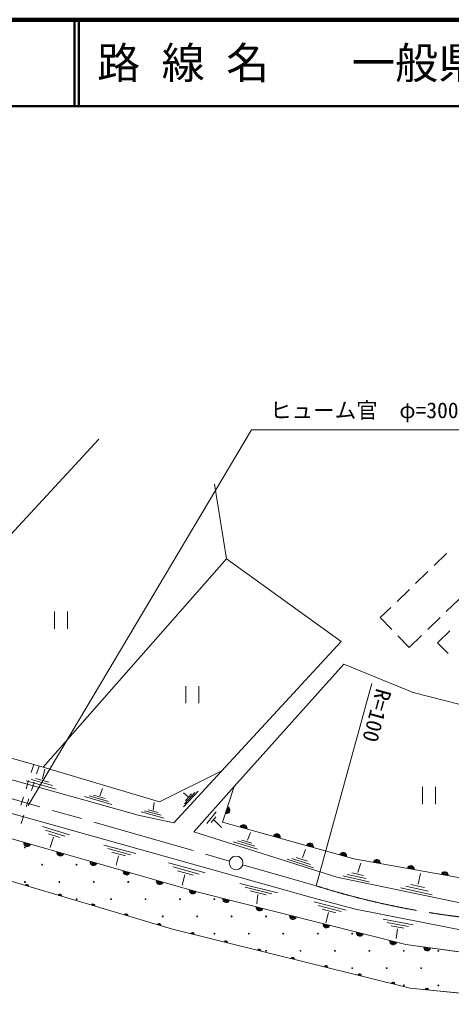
# Model space of a CAD drawing. Units: millimetres, scale not verified. Extents: x 40000 to 680000, y 20000 to 380000.
# Drawn here: x 171404 to 221498, y 265236 to 380000 of the extents above; entities that cross this region are included whole.
import ezdxf
from ezdxf.enums import TextEntityAlignment as Align

# ---------------------------------------------------------------- set-up
doc = ezdxf.new("R2010")
doc.units = ezdxf.units.MM
doc.header["$LTSCALE"] = 1000
doc.linetypes.add('CHAIN', pattern=[18.5, 12, -1.5, 3.5, -1.5])
for name, color, linetype, lineweight in [('M-BGD', 7, 'Continuous', 13), ('M-BMK', 2, 'CHAIN', 13), ('M-BMK-SRVR', 3, 'Continuous', 13), ('M-STR-HTXT', 7, 'Continuous', 13), ('M-TTL', 2, 'Continuous', 140), ('M-TTL-LINE', 7, 'Continuous', 50)]:
    doc.layers.add(name, color=color, linetype=linetype, lineweight=lineweight)
doc.layers.add('M-TTL-TXT', color=7, linetype='Continuous')
doc.styles.add('ＭＳ ゴシック', font='')
doc.styles.get('ＭＳ ゴシック').set_extended_font_data('MS Gothic')

# ---------------------------------------------------------------- blocks, each defined once
blk = doc.blocks.new('ﾌﾟﾛｯﾄﾏｰｸ-02')
at = {"color": 3, "linetype": 'Continuous', "lineweight": 13}
blk.add_circle((0, 0), 0.5, dxfattribs=at)

msp = doc.modelspace()

# ---------------------------------------------------------------- linework, layer by layer
at = {"layer": 'M-BGD'}
for p, q in [((151225, 299763), (180595, 331339)), ((219515, 316715), (220951, 318106)), ((174111, 293299), (195391, 317476)), ((217360, 314627), (218797, 316019)), ((215206, 312540), (216642, 313931)), ((222366, 312756), (220929, 311365)), ((175436, 311369), (175436, 309369)), ((176936, 311369), (176936, 309369)), ((213259, 310653), (214487, 311844)), ((214590, 309279), (213259, 310653)), ((220211, 310669), (218775, 309277)), ((219910, 307750), (221326, 309143)), ((216617, 307187), (215286, 308561)), ((218057, 308582), (216617, 307187)), ((221137, 306504), (219910, 307750)), ((190695, 302722), (190695, 300722)), ((192195, 302722), (192195, 300722)), ((173018, 293608), (172735, 292705)), ((173643, 293431), (173358, 292519)), ((174061, 291977), (174299, 293066)), ((172436, 291750), (172138, 290796)), ((175638, 290771), (172165, 291730)), ((175202, 291181), (172721, 291865)), ((173059, 291565), (172761, 290611)), ((174765, 291590), (173277, 292001)), ((180708, 289994), (181026, 290834)), ((192102, 290546), (190401, 288691)), ((191732, 290390), (190517, 289065)), ((196301, 291057), (194947, 286934)), ((218160, 291024), (218160, 289024)), ((219660, 291024), (219660, 289024)), ((171839, 289842), (171541, 288887)), ((172462, 289656), (172164, 288702)), ((182076, 288976), (178915, 289893)), ((181704, 289317), (179446, 289972)), ((181332, 289658), (179977, 290051)), ((190912, 289910), (190403, 290348)), ((191362, 290235), (190632, 289440)), ((188187, 287408), (185485, 288137)), ((187829, 287726), (185899, 288247)), ((187470, 288044), (186312, 288356)), ((186909, 288342), (187020, 289197)), ((193135, 286776), (194224, 288125)), ((171865, 287747), (171567, 286793)), ((193636, 286886), (194181, 287560)), ((193909, 287223), (194825, 286312)), ((194947, 286934), (210203, 282677)), ((174040, 286447), (177165, 285478)), ((174386, 286015), (176618, 285322)), ((169299, 285353), (191960, 278867)), ((174732, 285583), (176071, 285167)), ((175335, 285179), (174933, 284005)), ((198990, 283788), (196198, 284653)), ((198678, 284138), (196684, 284756)), ((198366, 284489), (197170, 284859)), ((197826, 284825), (198174, 285731)), ((181183, 284282), (184861, 283281)), ((181645, 283862), (184272, 283148)), ((204222, 282789), (204575, 283767)), ((182107, 283442), (183683, 283014)), ((182853, 283043), (182598, 281936)), ((205513, 281642), (202460, 282632)), ((205165, 282028), (202985, 282735)), ((204817, 282414), (203509, 282838)), ((210203, 282677), (221701, 280615)), ((188689, 282196), (192940, 281050)), ((189211, 281734), (192247, 280915)), ((189734, 281271), (191555, 280779)), ((210667, 281089), (211019, 282174)), ((190588, 280826), (190249, 279629)), ((211968, 280027), (208895, 280704)), ((211617, 280395), (209422, 280879)), ((211266, 280763), (209949, 281053)), ((217640, 279746), (217926, 280983)), ((170784, 279955), (189121, 274512)), ((196969, 279826), (201314, 278732)), ((197555, 279396), (200659, 278615)), ((198142, 278967), (200004, 278498)), ((219283, 278510), (215616, 279333)), ((218830, 278937), (216211, 279525)), ((218378, 279364), (216806, 279717)), ((191960, 278867), (216240, 272739)), ((199049, 278550), (198911, 277456)), ((205600, 277697), (209309, 276738)), ((206052, 277268), (208701, 276583)), ((206503, 276838), (208093, 276427)), ((207246, 276438), (206934, 275268)), ((213613, 275663), (217073, 275007)), ((189121, 274512), (216734, 267680)), ((214070, 275285), (216540, 274816)), ((214526, 274906), (216008, 274625)), ((215242, 274576), (215090, 273437)), ((216240, 272739), (229010, 270997)), ((216734, 267680), (228507, 266518))]:
    msp.add_line(p, q, dxfattribs=at)
for points in [[(144886, 345973), (118708, 326276), (109415, 320362), (109385, 318665), (113693, 313752), (126609, 305380), (141969, 299843), (147841, 298191), (160433, 294641), (178673, 289555), (185153, 287751), (189276, 286843), (208707, 307901), (195391, 317476), (193996, 326152)], [(146085, 345959), (139682, 340577), (132540, 334618), (113619, 317555), (115896, 314608), (122187, 310656), (131846, 306639), (137540, 304295), (151225, 299763), (174111, 293299), (187639, 289297), (194805, 292836)], [(100046, 321568), (106100, 314597), (113002, 309980), (122245, 304287), (130550, 300202), (149497, 293752), (173113, 287196), (205431, 278137), (210388, 276841), (225905, 273805), (233250, 273135), (243185, 273961), (259539, 278579), (294236, 289986), (318669, 296674), (345620, 302605), (375554, 307772), (433075, 315758), (461096, 319748)], [(98809, 320157), (104711, 313644), (110602, 309354), (119562, 303445), (128791, 298619), (140443, 293781), (169299, 285353), (191960, 278867), (216240, 272739), (229010, 270997), (242160, 271422), (250622, 273118), (286316, 284298), (308703, 291331), (319866, 294602), (332815, 297660), (337816, 298866), (343733, 299826), (363938, 303398), (382714, 306613)], [(95662, 316568), (97875, 314328), (102720, 309483), (107810, 304735), (113637, 300262), (119740, 296765), (128357, 292865), (139699, 289181), (170784, 279955), (189121, 274512), (216734, 267680), (228507, 266518), (236711, 266350), (246557, 267288), (250727, 268324), (283029, 278299), (294102, 281826), (306114, 285644), (318263, 289004), (327329, 291370), (354642, 296824), (360782, 297895), (379826, 300786)], [(196301, 291057), (209021, 305275), (217065, 301956), (224210, 300148), (247220, 280727)]]:
    msp.add_lwpolyline(points, dxfattribs=at)
msp.add_lwpolyline([(271135, 291281), (268114, 285089), (252210, 279720), (242313, 277680), (232110, 277234), (222554, 277591), (208221, 280538), (191610, 285829), (196301, 291057), (194947, 286934), (210203, 282677), (221701, 280615), (233355, 278561), (239026, 279008), (247220, 280727), (267983, 288028)], close=True, dxfattribs=at)
for centre in [(172000, 284000), (172000, 284000), (174000, 282000), (178000, 282001), (172001, 280000), (172001, 280000), (176000, 280001), (176000, 280001), (180001, 280000), (180001, 280000), (184000, 280000), (184000, 280000), (178000, 278001), (182001, 278000), (186000, 278001), (190001, 278000), (194000, 278000), (188000, 276001), (188000, 276001), (192001, 276000), (192001, 276000), (196000, 276000), (196000, 276000), (200001, 276000), (200001, 276000), (194001, 274001), (198000, 274001), (202001, 274000), (206000, 274000), (210001, 274000), (200001, 272000), (200001, 272000), (204000, 272000), (204000, 272000), (208000, 272001), (208000, 272001), (212000, 272000), (212000, 272000), (216000, 272000), (216000, 272000), (220001, 272000), (220001, 272000), (210001, 270000), (214000, 270000), (218000, 270001), (216000, 268001), (216000, 268001), (220001, 268000), (220001, 268000)]:
    msp.add_circle(centre, 50, dxfattribs=at)
for centre, radius, start, end in [((195403, 288323), 400, 251.81362, 71.81362), ((195403, 288323), 300, 251.81362, 71.81362), ((195403, 288323), 200, 251.81362, 71.81362), ((195403, 288323), 100, 251.81362, 71.81362), ((197391, 286252), 400, 344.4096, 164.4096), ((197391, 286252), 300, 344.4096, 164.4096), ((197391, 286252), 200, 344.4096, 164.4096), ((197391, 286252), 100, 344.4096, 164.4096), ((201244, 285177), 400, 344.4096, 164.4096), ((201244, 285177), 300, 344.4096, 164.4096), ((201244, 285177), 200, 344.4096, 164.4096), ((201244, 285177), 100, 344.4096, 164.4096), ((172275, 284502), 400, 164.02851, 344.02851), ((172275, 284502), 300, 164.02851, 344.02851), ((172275, 284502), 200, 164.02851, 344.02851), ((172275, 284502), 100, 164.02851, 344.02851), ((176120, 283401), 400, 164.02851, 344.02851), ((176120, 283401), 300, 164.02851, 344.02851), ((205097, 284102), 400, 344.4096, 164.4096), ((205097, 284102), 300, 344.4096, 164.4096), ((205097, 284102), 200, 344.4096, 164.4096), ((205097, 284102), 100, 344.4096, 164.4096), ((176120, 283401), 200, 164.02851, 344.02851), ((176120, 283401), 100, 164.02851, 344.02851), ((179966, 282300), 400, 164.02851, 344.02851), ((179966, 282300), 300, 164.02851, 344.02851), ((179966, 282300), 200, 164.02851, 344.02851), ((179966, 282300), 100, 164.02851, 344.02851), ((208949, 283027), 400, 344.4096, 164.4096), ((208949, 283027), 300, 344.4096, 164.4096), ((208949, 283027), 200, 344.4096, 164.4096), ((208949, 283027), 100, 344.4096, 164.4096), ((212859, 282201), 400, 349.83554, 169.83554), ((212859, 282201), 300, 349.83554, 169.83554), ((212859, 282201), 200, 349.83554, 169.83554), ((183811, 281200), 400, 164.02851, 344.02851), ((183811, 281200), 300, 164.02851, 344.02851), ((183811, 281200), 200, 164.02851, 344.02851), ((183811, 281200), 100, 164.02851, 344.02851), ((212859, 282201), 100, 349.83554, 169.83554), ((216796, 281495), 400, 349.83554, 169.83554), ((216796, 281495), 300, 349.83554, 169.83554), ((216796, 281495), 200, 349.83554, 169.83554), ((216796, 281495), 100, 349.83554, 169.83554), ((220734, 280789), 400, 349.83554, 169.83554), ((187657, 280099), 400, 164.02851, 344.02851), ((187657, 280099), 300, 164.02851, 344.02851), ((187657, 280099), 200, 164.02851, 344.02851), ((187657, 280099), 100, 164.02851, 344.02851), ((220734, 280789), 300, 349.83554, 169.83554), ((220734, 280789), 200, 349.83554, 169.83554), ((220734, 280789), 100, 349.83554, 169.83554), ((172237, 279524), 200, 343.46704, 163.46704), ((172237, 279524), 100, 343.46704, 163.46704), ((191503, 278998), 400, 164.02851, 344.02851), ((191503, 278998), 300, 164.02851, 344.02851), ((191503, 278998), 200, 164.02851, 344.02851), ((191503, 278998), 100, 164.02851, 344.02851), ((176071, 278386), 200, 343.46704, 163.46704), ((176071, 278386), 100, 343.46704, 163.46704), ((195377, 278005), 400, 165.83367, 345.83367), ((195377, 278005), 300, 165.83367, 345.83367), ((195377, 278005), 200, 165.83367, 345.83367), ((195377, 278005), 100, 165.83367, 345.83367), ((179906, 277247), 200, 343.46704, 163.46704), ((179906, 277247), 100, 343.46704, 163.46704), ((199255, 277026), 400, 165.83367, 345.83367), ((199255, 277026), 300, 165.83367, 345.83367), ((199255, 277026), 200, 165.83367, 345.83367), ((199255, 277026), 100, 165.83367, 345.83367), ((183740, 276109), 200, 343.46704, 163.46704), ((183740, 276109), 100, 343.46704, 163.46704), ((203134, 276047), 400, 165.83367, 345.83367), ((203134, 276047), 300, 165.83367, 345.83367), ((203134, 276047), 200, 165.83367, 345.83367), ((203134, 276047), 100, 165.83367, 345.83367), ((187575, 274971), 200, 343.46704, 163.46704), ((187575, 274971), 100, 343.46704, 163.46704), ((207012, 275068), 400, 165.83367, 345.83367), ((207012, 275068), 300, 165.83367, 345.83367), ((207012, 275068), 200, 165.83367, 345.83367), ((207012, 275068), 100, 165.83367, 345.83367), ((191439, 273939), 200, 346.10372, 166.10372), ((191439, 273939), 100, 346.10372, 166.10372), ((195321, 272978), 200, 346.10372, 166.10372), ((210890, 274089), 400, 165.83367, 345.83367), ((210890, 274089), 300, 165.83367, 345.83367), ((210890, 274089), 200, 165.83367, 345.83367), ((210890, 274089), 100, 165.83367, 345.83367), ((214769, 273110), 400, 165.83367, 345.83367), ((214769, 273110), 300, 165.83367, 345.83367), ((214769, 273110), 200, 165.83367, 345.83367), ((195321, 272978), 100, 346.10372, 166.10372), ((199204, 272017), 200, 346.10372, 166.10372), ((199204, 272017), 100, 346.10372, 166.10372), ((214769, 273110), 100, 165.83367, 345.83367), ((218700, 272403), 400, 172.23483, 352.23483), ((218700, 272403), 300, 172.23483, 352.23483), ((218700, 272403), 200, 172.23483, 352.23483), ((218700, 272403), 100, 172.23483, 352.23483), ((203087, 271057), 200, 346.10372, 166.10372), ((203087, 271057), 100, 346.10372, 166.10372), ((206970, 270096), 200, 346.10372, 166.10372), ((206970, 270096), 100, 346.10372, 166.10372), ((210853, 269135), 200, 346.10372, 166.10372), ((210853, 269135), 100, 346.10372, 166.10372), ((214736, 268175), 200, 346.10372, 166.10372), ((214736, 268175), 100, 346.10372, 166.10372), ((218666, 267490), 200, 354.36039, 174.36039), ((218666, 267490), 100, 354.36039, 174.36039)]:
    msp.add_arc(centre, radius, start, end, dxfattribs=at)
msp.add_open_spline([(71928, 289493), (72551, 288895), (73157, 288279), (73797, 287699), (74774, 286811), (75800, 285978), (76803, 285119), (78246, 283882), (79643, 282591), (81134, 281413), (82252, 280530), (83413, 279702), (84587, 278897), (85571, 278224), (86582, 277593), (87594, 276962), (89005, 276083), (90437, 275237), (91866, 274387), (94412, 272874), (96935, 271319), (99531, 269892), (102083, 268491), (104688, 267189), (107301, 265904), (108324, 265400), (109343, 264882), (110396, 264445), (111381, 264036), (112401, 263722), (113403, 263358), (115592, 262563), (117769, 261734), (119967, 260962), (121824, 260309), (123689, 259675), (125563, 259072), (128028, 258278), (130515, 257554), (132990, 256794), (136739, 255644), (140484, 254481), (144235, 253338), (149426, 251755), (154626, 250204), (159819, 248627), (163526, 247501), (167225, 246346), (170937, 245233), (176962, 243428), (183004, 241683), (189038, 239909)], degree=3, knots=[0, 0, 0, 0, 1, 1, 1, 2, 2, 2, 3, 3, 3, 4, 4, 4, 5, 5, 5, 6, 6, 6, 7, 7, 7, 8, 8, 8, 9, 9, 9, 10, 10, 10, 11, 11, 11, 12, 12, 12, 13, 13, 13, 14, 14, 14, 15, 15, 15, 16, 16, 16, 17, 17, 17, 17], dxfattribs=at)
at = {"layer": 'M-BMK'}
for p, q in [((144421, 297096), (195753, 282422)), ((197291, 281982), (205819, 279544))]:
    msp.add_line(p, q, dxfattribs=at)
msp.add_arc((233777, 368596), 93337, 252.57055, 272.09312, dxfattribs=at)
at = {"layer": 'M-BMK-SRVR'}
msp.add_line((212298, 303015), (205819, 279544), dxfattribs=at)
at = {"layer": 'M-STR-HTXT'}
for p, q in [((172378, 288857), (198312, 332447)), ((198312, 332447), (233228, 332447))]:
    msp.add_line(p, q, dxfattribs=at)
msp.add_open_spline([(71310, 272549), (72813, 271533), (74285, 270469), (75820, 269502), (78301, 267940), (80851, 266488), (83411, 265059), (85391, 263954), (87374, 262851), (89417, 261867), (91624, 260803), (93899, 259886), (96159, 258942), (99023, 257746), (101881, 256528), (104799, 255470), (107248, 254582), (109743, 253824), (112234, 253059), (117409, 251470), (122629, 250032), (127831, 248538), (134357, 246663), (140894, 244827), (147422, 242962), (154022, 241077), (160624, 239201), (167215, 237286), (171539, 236029), (175821, 234618), (180175, 233468), (183085, 232699), (186016, 232008), (188966, 231408), (191663, 230860), (194379, 230395), (197104, 230002), (199973, 229587), (202853, 229224), (205744, 228997), (210586, 228617), (215446, 228342), (220303, 228398), (226175, 228466), (232058, 228797), (237885, 229529), (244626, 230375), (251253, 231961), (257916, 233290), (264587, 234621), (271230, 236092), (277883, 237510), (287356, 239528), (296832, 241532), (306291, 243613), (311093, 244669), (315875, 245820), (320682, 246853), (325946, 247984), (331232, 249012), (336506, 250093), (341404, 251097), (346287, 252176), (351199, 253107), (356234, 254062), (361289, 254909), (366345, 255744), (372916, 256831), (379512, 257769), (386087, 258834), (397198, 260633), (408279, 262618), (419392, 264410), (431210, 266315), (443064, 267999), (454882, 269910), (459018, 270579), (463145, 271303), (467277, 271999)], degree=3, knots=[0, 0, 0, 0, 1, 1, 1, 2, 2, 2, 3, 3, 3, 4, 4, 4, 5, 5, 5, 6, 6, 6, 7, 7, 7, 8, 8, 8, 9, 9, 9, 10, 10, 10, 11, 11, 11, 12, 12, 12, 13, 13, 13, 14, 14, 14, 15, 15, 15, 16, 16, 16, 17, 17, 17, 18, 18, 18, 19, 19, 19, 20, 20, 20, 21, 21, 21, 22, 22, 22, 23, 23, 23, 24, 24, 24, 25, 25, 25, 26, 26, 26, 26], dxfattribs=at)
at = {"layer": 'M-TTL'}
msp.add_line((680000, 380000), (40000, 380000), dxfattribs=at)
at = {"layer": 'M-TTL-LINE'}
for p, q in [((177750, 380000), (177750, 370000)), ((178250, 380000), (178250, 370000)), ((40000, 370000), (680000, 370000))]:
    msp.add_line(p, q, dxfattribs=at)

# ---------------------------------------------------------------- block references
at = {"layer": 'M-BMK-SRVR', "xscale": 1600, "yscale": 1600, "rotation": 90}
msp.add_blockref('ﾌﾟﾛｯﾄﾏｰｸ-02', (196522, 282202), dxfattribs=at)

# ---------------------------------------------------------------- texts
at = {"layer": 'M-BMK-SRVR', "style": 'ＭＳ ゴシック'}
msp.add_text('R=100', height=1833, rotation=254.568, dxfattribs=at).set_placement((212285, 302690), align=Align.BOTTOM_LEFT)
at = {"layer": 'M-STR-HTXT', "style": 'ＭＳ ゴシック'}
msp.add_text('ヒューム官\u3000φ=300\u3000Ｌ=9.4', height=1833, dxfattribs=at).set_placement((216403, 333240), align=Align.BOTTOM_CENTER)
at = {"layer": 'M-TTL-TXT', "style": 'ＭＳ ゴシック'}
for s, p in [('路 線 名', (180380, 375000)), ('一般県道\u3000山口防府小郡自転車道線', (209969, 375000))]:
    msp.add_text(s, height=3666, dxfattribs=at).set_placement(p, align=Align.MIDDLE_LEFT)

doc.saveas('drawing.dxf')
